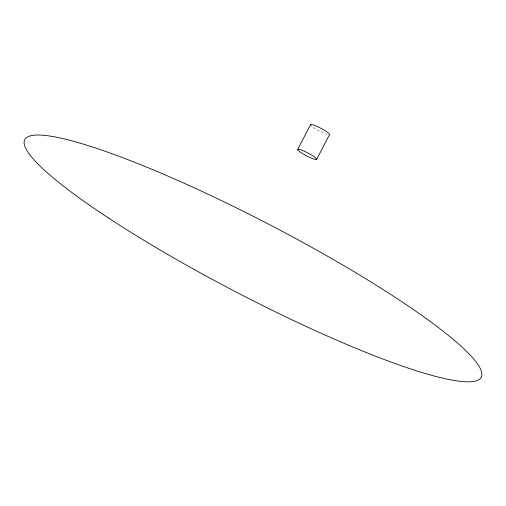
<?xml version="1.0" encoding="UTF-8"?>
<svg xmlns="http://www.w3.org/2000/svg" width="506" height="506" viewBox="0 0 506 506"><rect width="100%" height="100%" fill="white"/><g stroke="black" fill="none" stroke-linecap="round" stroke-linejoin="round"><path stroke-width="0.38" stroke-dasharray="2.53 1.9" d="M327.458 134.495A10.74 1.569 27.5 0 1 311.12 125.735"/><path stroke-width="0.76" d="M297.737 149.308L310.614 124.571M316.604 159.428A10.74 1.569 27.5 0 0 303.771 150.997A10.74 1.569 27.5 0 0 301.14 152.679A10.74 1.569 27.5 0 0 316.604 159.428L329.482 134.691A10.74 1.569 27.5 0 0 320.323 128.005A10.74 1.569 27.5 0 0 310.545 124.995M108.493 217.997A257.307 37.589 27.5 0 0 478.98 379.608A257.307 37.589 27.5 0 0 171.528 177.669A257.307 37.589 27.5 0 0 108.493 217.997"/></g></svg>
